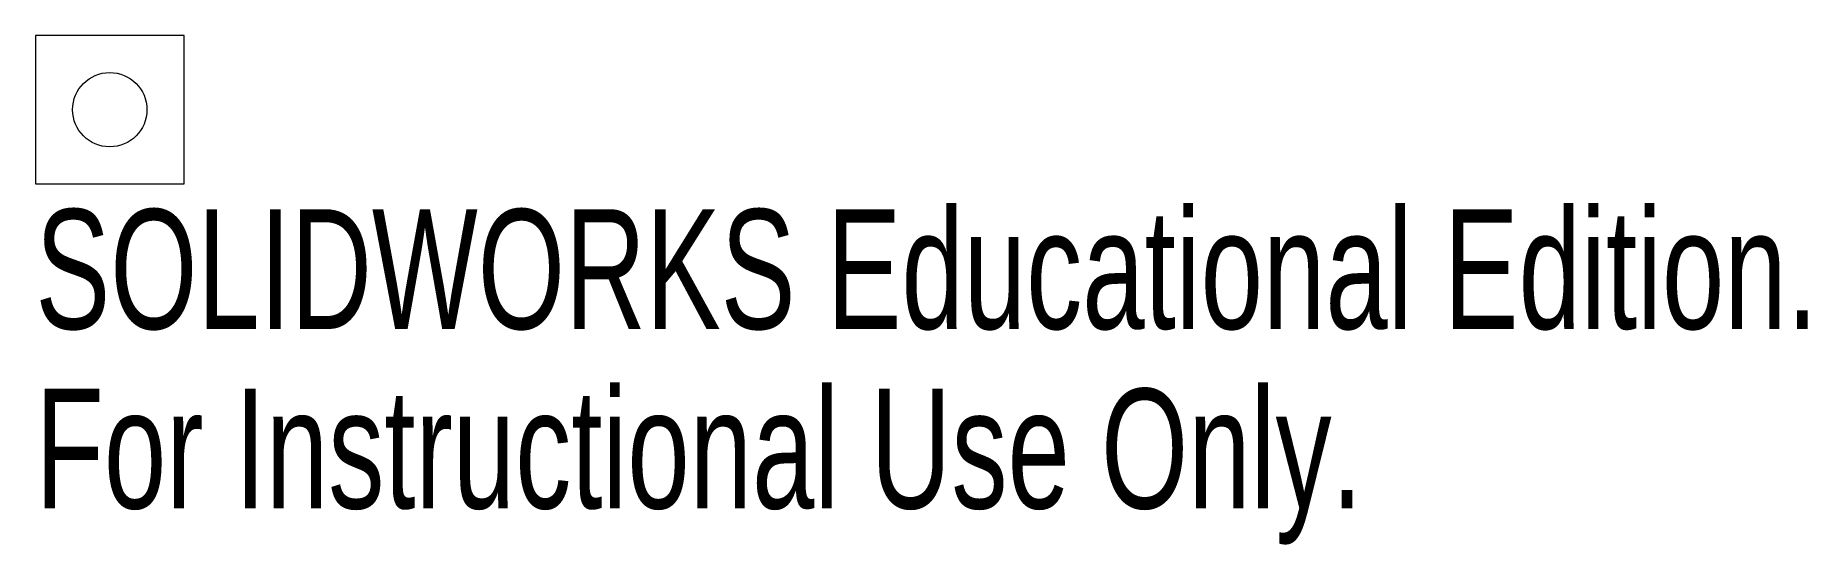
# Model space of a CAD drawing. Header units: millimetres. Extents: x -7.6 to 63.9, y -15.7 to 4.9.
import ezdxf

# ---------------------------------------------------------------- set-up
doc = ezdxf.new("R2010")
doc.units = ezdxf.units.MM
doc.styles.add('SLDTEXTSTYLE0', font='TXT', dxfattribs={"width": 0.7})

msp = doc.modelspace()

# ---------------------------------------------------------------- linework, layer by layer
at = {"color": 7, "linetype": 'Continuous', "lineweight": 15}
for p, q in [((-1.619, 4.889), (-7.619, 4.889)), ((-7.619, 4.889), (-7.619, -1.111)), ((-1.619, -1.111), (-1.619, 4.889)), ((-7.619, -1.111), (-1.619, -1.111))]:
    msp.add_line(p, q, dxfattribs=at)
msp.add_circle((-4.619, 1.889), 1.5, dxfattribs=at)

# ---------------------------------------------------------------- texts
at = {"color": 7, "linetype": 'Continuous', "char_height": 4.83362, "attachment_point": 1, "style": 'SLDTEXTSTYLE0'}
for s, insert in [('SOLIDWORKS Educational Edition.', (-7.619, -2.131)), ('For Instructional Use Only.', (-7.619, -9.381))]:
    msp.add_mtext(s, dxfattribs=dict(at, insert=insert))

doc.saveas('drawing.dxf')
